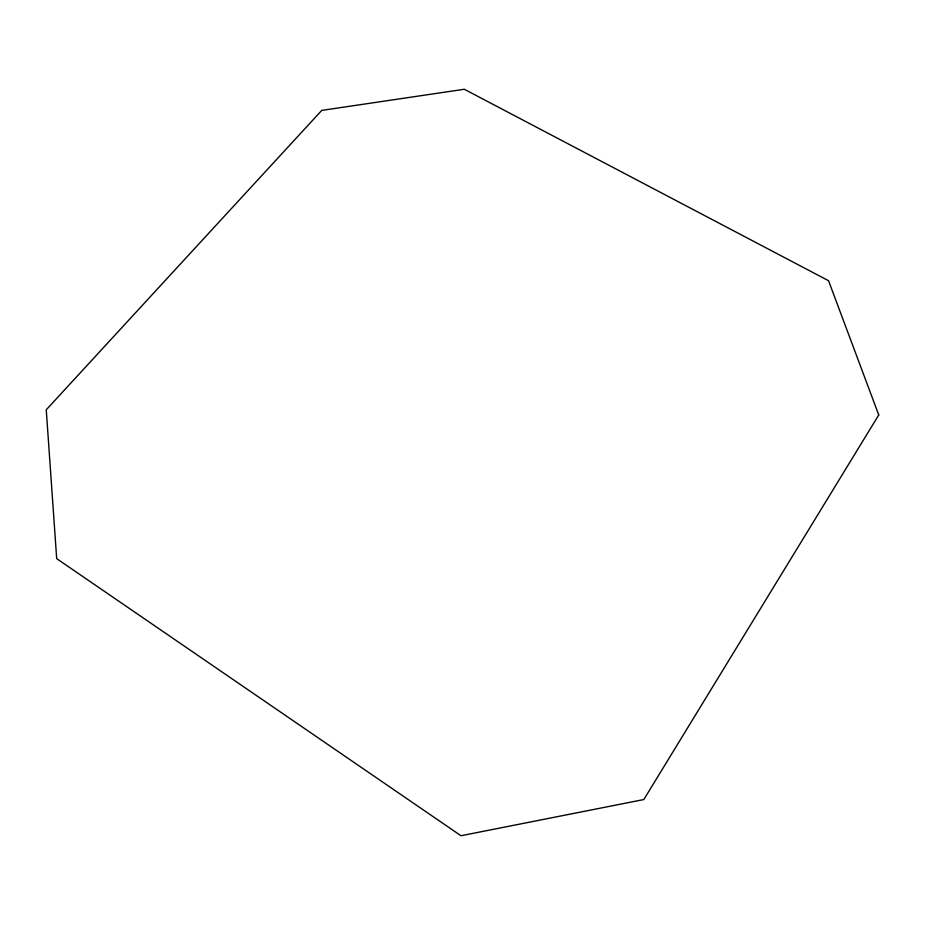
<?xml version="1.0" encoding="UTF-8"?>
<svg xmlns="http://www.w3.org/2000/svg" width="925" height="925" viewBox="0 0 925 925"><rect width="100%" height="100%" fill="white"/><g stroke="black" fill="none" stroke-linecap="round" stroke-linejoin="round"><path stroke-width="1.39" d="M878.75 414.967L643.823 799.547L460.985 835.737L56.691 558.631L46.25 409.787L321.75 110.399L464.327 89.263L828.546 280.714L878.75 414.967"/></g></svg>
